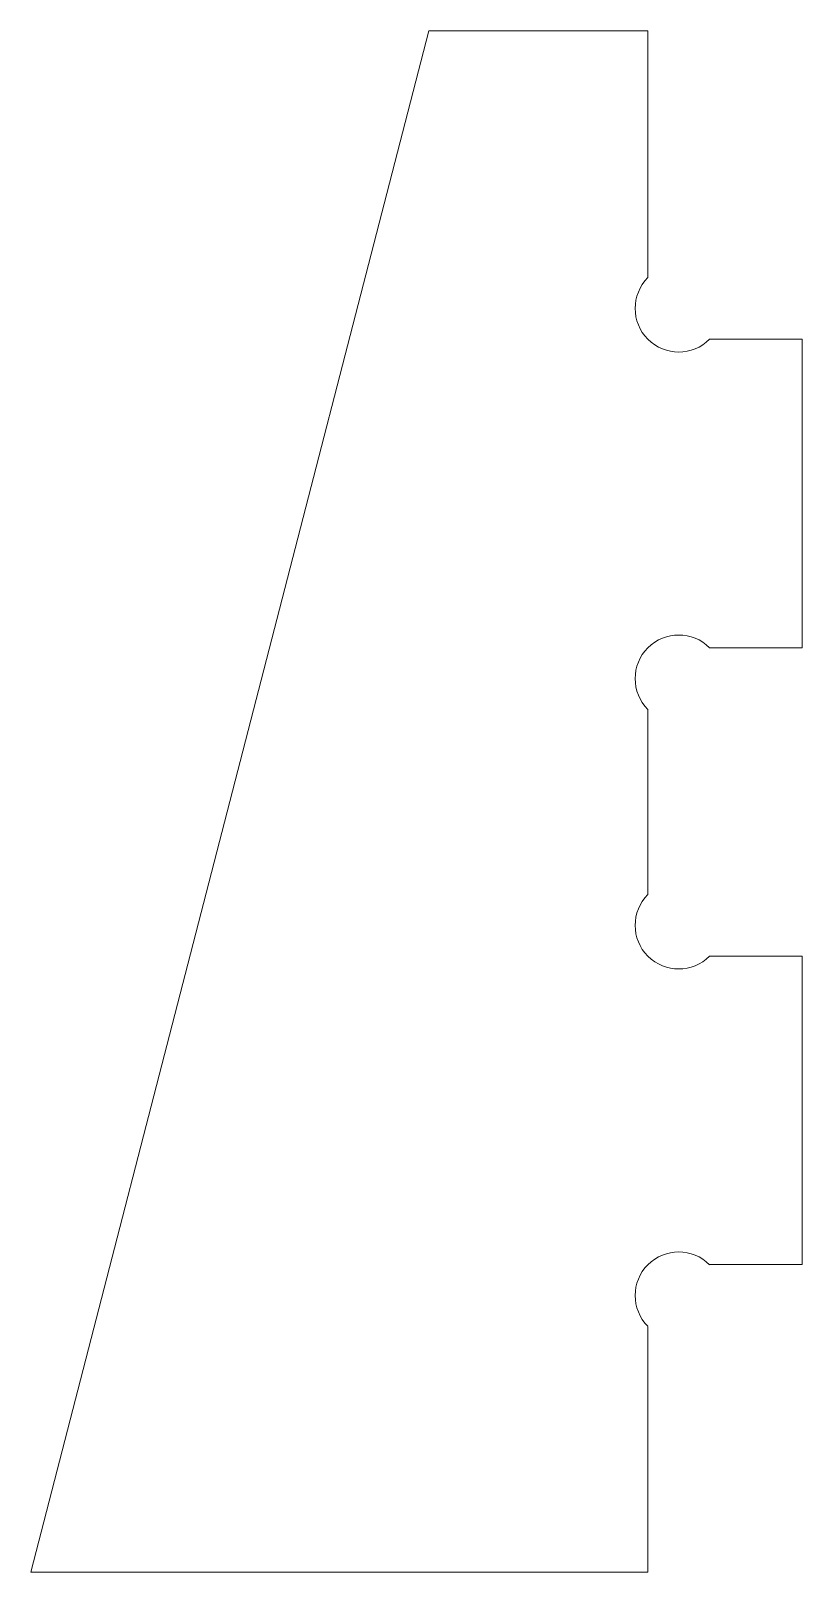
# Model space of a CAD drawing. Header units: millimetres. Extents: x -380 to -305, y -29 to 120.
import ezdxf

# ---------------------------------------------------------------- set-up
doc = ezdxf.new("R2010")
doc.units = ezdxf.units.MM
doc.header["$MEASUREMENT"] = 0

msp = doc.modelspace()

# ---------------------------------------------------------------- linework, layer by layer
at = {"color": 7, "linetype": 'Continuous', "lineweight": 15, "true_color": 0xffffff}
for p, q in [((-341.75, 120.47), (-380.45, -29.44)), ((-320.45, 120.47), (-341.75, 120.47)), ((-320.45, 96.47), (-320.45, 120.47)), ((-305.45, 90.47), (-314.45, 90.47)), ((-305.45, 60.47), (-305.45, 90.47)), ((-314.45, 60.47), (-305.45, 60.47)), ((-320.45, 36.47), (-320.45, 54.47)), ((-305.45, 30.47), (-314.45, 30.47)), ((-305.45, 0.47), (-305.45, 30.47)), ((-314.45, 0.47), (-305.45, 0.47)), ((-320.45, -29.44), (-320.45, -5.53)), ((-380.45, -29.44), (-320.45, -29.44))]:
    msp.add_line(p, q, dxfattribs=at)
for centre, start, end in [((-317.45, 93.47), 135, 225), ((-317.45, 93.47), 225, 315), ((-317.45, 57.47), 45, 135), ((-317.45, 57.47), 135, 225), ((-317.45, 33.47), 135, 225), ((-317.45, 33.47), 225, 315), ((-317.45, -2.53), 45, 135), ((-317.45, -2.53), 135, 225)]:
    msp.add_arc(centre, 4.24, start, end, dxfattribs=at)

doc.saveas('drawing.dxf')
